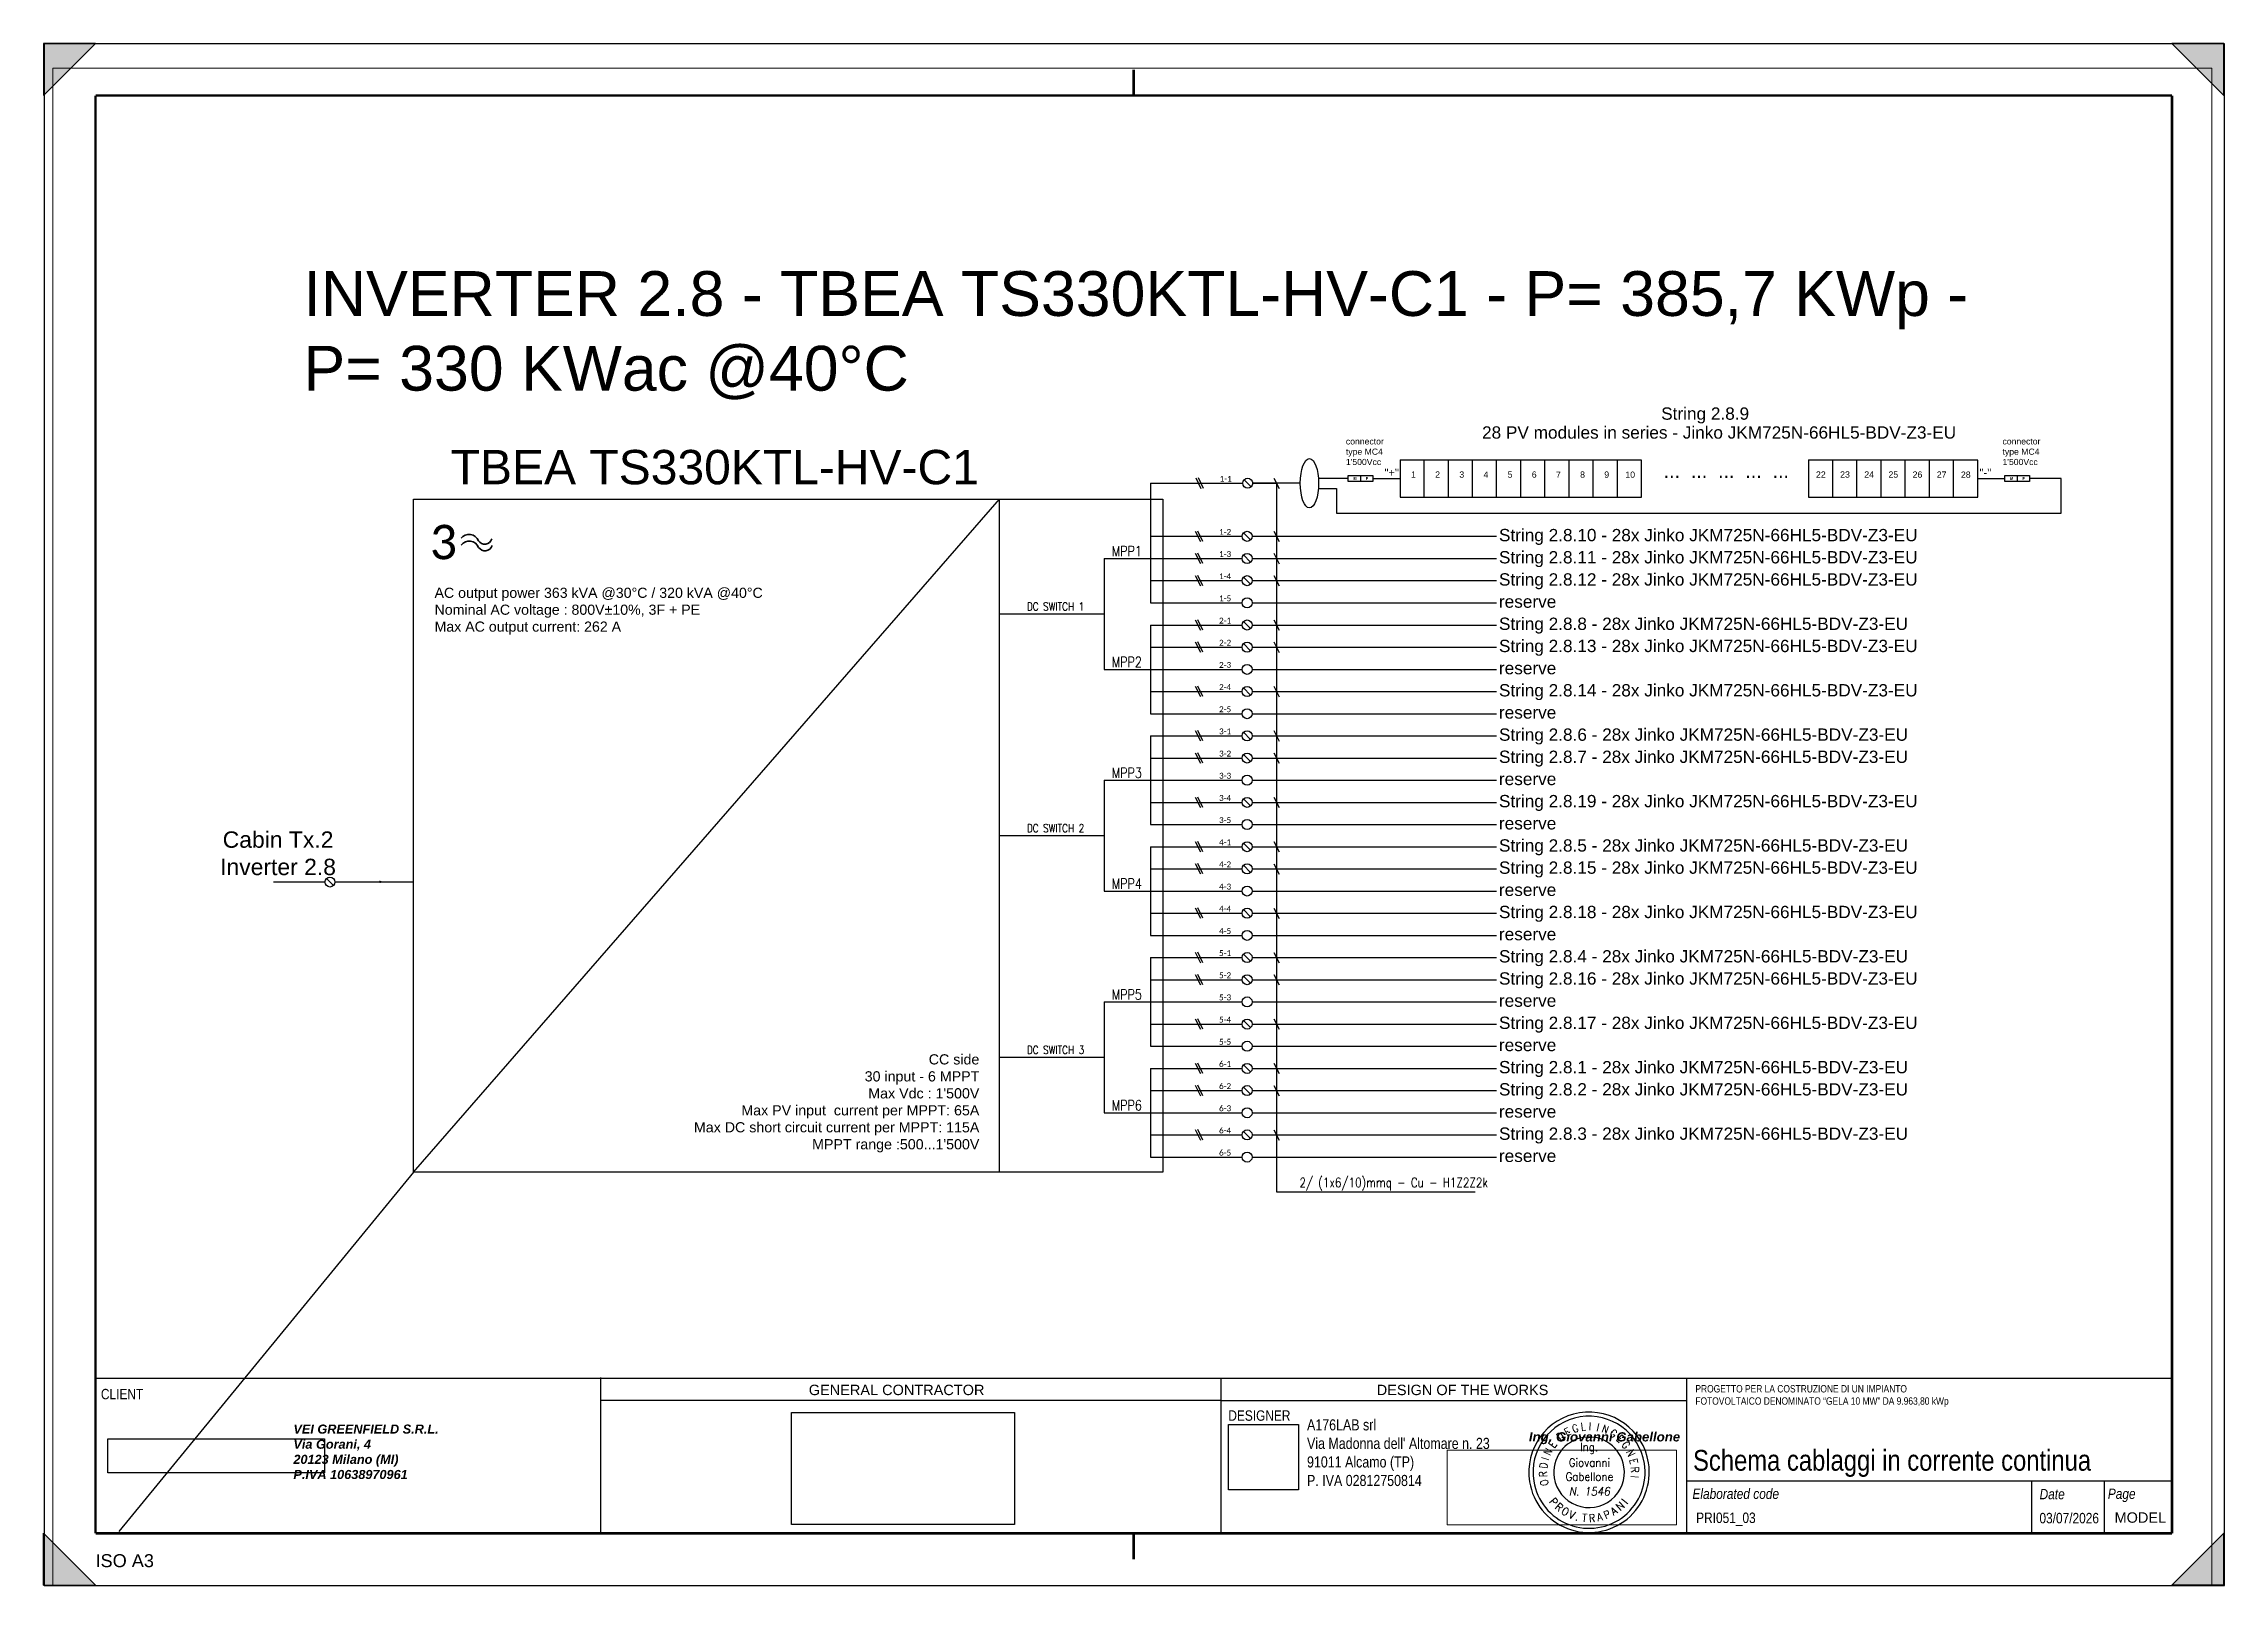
# Paper-space layout '2.8' of a CAD drawing. Header units: millimetres. Extents: x 0 to 420, y 2 to 299.
# The model-space entities are those that its viewports show. They can reach past a viewport. Long polylines and large blocks are cut down to what shows.
import ezdxf
from ezdxf.enums import TextEntityAlignment as Align

# ---------------------------------------------------------------- set-up
doc = ezdxf.new("R2010")
doc.units = ezdxf.units.MM
doc.header["$XCLIPFRAME"] = 2
doc.linetypes.add('CONTINUA', pattern=[0])
doc.linetypes.add('TRATTEGGIATA', pattern=[19.049999999999997, 12.7, -6.349999999999998])
for name, color, linetype in [('-Testi', 1, 'Continuous'), ('firme', 7, 'Continuous'), ('ISO Formato', 7, 'Continuous'), ('ISO FORMATO A3 SENZA TESTATA', 7, 'Continuous'), ('ISO LINEA DI TAGLIO', 253, 'Continuous'), ('ISO Testo', 7, 'Continuous'), ('testata', 7, 'CONTINUA'), ('TIMBRO', 153, 'Continuous'), ('TRATTEGGIATA', 40, 'TRATTEGGIATA')]:
    doc.layers.add(name, color=color, linetype=linetype)
doc.layers.add('Livello 1', color=7, linetype='Continuous', lineweight=0)
doc.styles.add('ARIAL', font='arial.ttf')
doc.styles.add('Formato ISO', font='arial.ttf')
doc.styles.add('Legend', font='calibri.ttf')
doc.styles.add('ROMANS', font='romans.shx', dxfattribs={"width": 0.8, "height": 0.2})
doc.styles.add('ROMANT', font='romant.shx', dxfattribs={"height": 0.2})
doc.styles.add('SIMPLEX', font='SIMPLEX', dxfattribs={"width": 0.8})
doc.styles.get("Standard").update_dxf_attribs({"font": 'arial.ttf'})
doc.styles.add('VALE', font='swissc.ttf')
picture_1 = doc.add_image_def('image1.jpg', size_in_pixel=(539, 175))
picture_2 = doc.add_image_def('image2.png', size_in_pixel=(565, 89))
picture_3 = doc.add_image_def('image3.png', size_in_pixel=(500, 251))
picture_4 = doc.add_image_def('image4.jpg', size_in_pixel=(1111, 1036))

# ---------------------------------------------------------------- blocks, each defined once
blk = doc.blocks.new('A$C63187F01')
at = {"layer": 'TIMBRO'}
for radius, start, end in [(1.15999999999999, 9.105136027296592, 189.1051360272949), (1.07999999999999, 9.105136027296592, 189.1051360272949), (0.679999999999991, 9.105136027296592, 189.1051360272949), (1.15999999999999, 189.1051360272949, 9.105136027296592), (1.07999999999999, 189.1051360272949, 9.105136027296592), (0.679999999999991, 189.1051360272949, 9.105136027296592)]:
    blk.add_arc((0, 0), radius, start, end, dxfattribs=at)
at = {"layer": 'TIMBRO', "style": 'ROMANT', "width": 0.85}
for s, rotation, p in [('E', 28.17592029116496, (-0.3824660734296117, 0.7140165983191907)), ('G', 17.52598430968996, (-0.2439220152376436, 0.772400188038816)), ('L', 7.090058753132115, (-0.0999777312645449, 0.803806228671547)), ('I', 358.7961288682809, (0.0170180748996245, 0.8098212056538756)), ('I', 348.6434814339645, (0.1594998227646158, 0.7941409236011197)), ('N', 339.280516534409, (0.2865722665468979, 0.7576122596989592)), ('N', 63.48437489733794, (-0.7247982432181193, 0.361617901420729)), ('E', 52.40714180735711, (-0.6418162093914364, 0.4941375854581338)), ('D', 38.61204339177493, (-0.505475523407938, 0.632925347284683)), ('G', 327.7755559631449, (0.4319221628173297, 0.685232256440969)), ('E', 317.1256199816696, (0.5511185261302673, 0.5936062416754027)), ('G', 306.4756840001942, (0.6513284743503789, 0.4815300805769171)), ('N', 294.9707234289304, (0.7342841281877384, 0.341945637626182)), ('R', 92.43304528897123, (-0.8092697948665675, -0.0343860308355062)), ('D', 81.56919470707903, (-0.8012468547890723, 0.1187580636865988)), ('I', 72.84733979689435, (-0.7739731119752964, 0.238884118223126)), ('E', 283.8934903389495, (0.7863024527493963, 0.1944953798943487)), ('R', 273.2435543574741, (0.8087024140580465, 0.0458301810675153)), ('O', 103.0829812704469, (-0.7889750302312581, -0.1833532156019828)), ('I', 264.307886566424, (0.8060060775601128, -0.0803380540972825))]:
    blk.add_text(s, height=0.15, rotation=rotation, dxfattribs=at).set_placement(p, align=Align.CENTER)
at = {"layer": 'TIMBRO', "style": 'ROMANS', "width": 0.9}
for s, p in [('Ing.', (1.313009079e-07, 0.4085925105044482)), ('Giovanni', (0.0075545987859016, 0.1075051202444968)), ('Gabellone', (0.007554585066373, -0.1638305355915151))]:
    blk.add_text(s, height=0.16, dxfattribs=at).set_placement(p, align=Align.CENTER)
at = {"layer": 'TIMBRO', "style": 'ROMANS', "oblique": 10, "width": 0.9}
blk.add_text('N. 1546', height=0.16, dxfattribs=at).set_placement((0.007554585066373, -0.4484680293613508), align=Align.CENTER)
at = {"layer": 'TIMBRO', "style": 'ROMANT', "text_generation_flag": 6, "width": 0.9}
for s, rotation, p in [('P', 129.9701413897099, (-0.73572414304485, -0.6166927803541284)), ('R', 139.5111729515321, (-0.623327763049133, -0.7301112927575844)), ('O', 148.8609498648018, (-0.4964321285984569, -0.8216782470621808)), ('V', 158.2107267780695, (-0.3563462401526749, -0.8914131237137182)), ('T', 174.3802347924072, (-0.0940091668817331, -0.9553859306804637)), ('R', 183.7300117056766, (0.0624528102228794, -0.9579664119870015)), ('A', 193.4622252675087, (0.2234920665997322, -0.933622673335947)), ('P', 203.0032568293325, (0.3751521134961706, -0.8836633361973014)), ('A', 212.5442883911549, (0.5164333161652053, -0.8092568380647691)), ('N', 222.6586311643547, (0.6505237136199185, -0.705987888010924)), ('I', 230.858393287566, (0.7445646931580825, -0.605989618477409)), ('.', 165.069514478294, (-0.2473410615262708, -0.9275895640222842))]:
    blk.add_text(s, height=0.15, rotation=rotation, dxfattribs=at).set_placement(p, align=Align.CENTER)
blk = doc.blocks.new('TESTATA_ORIZ')
for points in [[(-0.0699676079475467, 29.90025059768198), (400.149622289405, 29.90025059768198)], [(97.1902921321962, 30.02336188326467), (97.1902921321962, -0.0177559400219707)], [(216.7129702017337, 29.90025059768198), (216.7129702017337, 0)], [(306.4132899808174, 29.95782913373592), (306.4132899808174, -0.0373489915230039)], [(216.7129702017337, 25.58466010262339), (97.1902921321962, 25.58466010262339)], [(216.7129702017337, 25.58466010262339), (306.4132899808174, 25.58466010262339)], [(306.4132899808174, 10.09393447839386), (399.9946335071397, 10.09393447839386)], [(372.8528758033935, 10.06120158330736), (372.8528758033935, -0.0017945035822322)], [(386.8552724335677, 10.09393447839386), (386.8552724335677, 0)]]:
    blk.add_lwpolyline(points)
blk.add_lwpolyline([(0, 29.90025059768198), (400, 29.90025059768198), (400, 0), (0, 0)], close=True)
at = {"layer": 'firme', "xscale": 10, "yscale": 10, "zscale": 10}
blk.add_blockref('A$C63187F01', (287.6416002064349, 11.75734535063213), dxfattribs=at)
at = {"char_height": 2, "attachment_point": 1, "style": 'VALE'}
for s, width, insert in [('\\pxql;CLIENT', 62.13257653758773, (0.9716305739987092, 27.82619541131167)), ('\\pxql;DESIGNER', 62.13257653758773, (218.152149374866, 23.68897433024338)), ('\\pxql;{\\fSwis721 Cn BT|b0|i1|c0|p34;Elaborated code}', 57.42921800797819, (307.5581105855974, 8.620199347302531)), ('\\pxql;{\\fSwis721 Cn BT|b0|i1|c0|p34;Date}', 57.42921800797819, (374.4343936400085, 8.559032495573973)), ('\\pxql;{\\fSwis721 Cn BT|b0|i1|c0|p34;Page}', 57.42921800797819, (387.5775412735152, 8.620199347302531))]:
    blk.add_mtext_dynamic_manual_height_columns(s, width=width, gutter_width=25, heights=[8.879778938413974], dxfattribs=dict(at, insert=insert))
at = {"attachment_point": 4, "style": 'VALE'}
for s, insert, char_height, width in [('{\\f@Arial Unicode MS|b0|i0|c0|p34;GENERAL CONTRACTOR}', (137.3333100181189, 27.61036141397017), 2, 62.13257653758773), ('{\\f@Arial Unicode MS|b0|i0|c0|p34;DESIGN OF THE WORKS}', (246.743246528662, 27.61036141397017), 2, 62.13257653758773), ('{\\H0.83333x;\\C250;\\c1710618;PROGETTO PER LA COSTRUZIONE DI UN IMPIANTO\\PFOTOVOLTAICO DENOMINATO “GELA 10 MW” DA 9.963,80 kWp}', (308.1288091407623, 26.45304518701414), 1.7, 96.45484136060873)]:
    blk.add_mtext(s, dxfattribs=dict(at, insert=insert, char_height=char_height, width=width))
at = {"insert": (388.8723227745414, 3.023095414783931), "char_height": 2, "attachment_point": 4}
blk.add_mtext('MODEL', dxfattribs=at)
at = {"style": 'VALE'}
for tag, height, p in [('TITOLO_ELABORATO', 4, (307.6799596854908, 14.06286495316817)), ('EL', 2, (308.2763400574549, 2.988306874538372)), ('DATA1', 2, (374.4038837955039, 2.927140022809808))]:
    blk.add_attdef(tag, text='', height=height, dxfattribs=at).set_placement(p, align=Align.MIDDLE_LEFT)
at = {"layer": 'Livello 1'}
for s, insert, char_height, attachment_point in [('\\pxql;{\\fArial|b1|i1|c0|p34;\\H0.58333x;\\C250;\\c1710618;VEI GREENFIELD S.R.L.\\PVia Gorani, 4\\P20123 Milano (MI)\\PP.IVA 10638970961}', (52.04005891364793, 20.95944437869185), 3, 2), ('{\\fArial|b1|i1|c0|p34;\\H11.83894x;\\W1.02632;Ing. Giovanni Gabellone}', (276.05221707422, 17.16431292448878), 0.15, 7)]:
    blk.add_mtext(s, dxfattribs=dict(at, insert=insert, char_height=char_height, attachment_point=attachment_point))
at = {"layer": 'testata', "linetype": 'CONTINUA', "lineweight": 25, "insert": (258.7298298923781, 15.52275412109771), "char_height": 3, "width": 50.83305338474382, "attachment_point": 5, "style": 'ARIAL'}
blk.add_mtext("\\pxql;{\\H0.71429x;\\W0.8;A176LAB srl\\PVia Madonna dell' Altomare n. 23\\P91011 Alcamo (TP)\\PP. IVA 02812750814}", dxfattribs=at)
image = blk.add_image(picture_3, insert=(134.0290691254413, 1.710914103838149), size_in_units=(42.92731988865225, 21.549514584103427))
image.dxf.flags = 7
image = blk.add_image(picture_2, insert=(2.286596279577508, 11.651344692531), size_in_units=(41.74781706432985, 6.5762048119032945))
image.set_boundary_path([(-0.5, -0.5), (564.5, 88.49999999999999)])
image.dxf.clipping = 0
image = blk.add_image(picture_4, insert=(218.2123042816674, 8.373210778518114), size_in_units=(13.48003219349629, 12.570039021118054))
image.dxf.flags = 7
at = {"color": 7, "lineweight": 0, "true_color": 0xffffff}
image = blk.add_image(picture_1, insert=(260.2868776868563, 1.650954984690542), size_in_units=(44.21120616239327, 14.354287715062734), dxfattribs=at)
image.set_boundary_path([(-0.5, -0.5), (538.4999999999999, 174.5)])
image.dxf.clipping = 0
blk = doc.blocks.new('*U100')
at = {"layer": 'ISO Testo'}
h = blk.add_hatch(color=256, dxfattribs=at)
h.paths.add_polyline_path([(420.0000090385009, 297.0325926260448), (410.000009038501, 297.0325926260448), (420.0000090385009, 287.0325926260448)])
h.paths.add_polyline_path([(420.0000090385009, 10.03259262604479), (410.000009038501, 0.0325926260447886), (420.0000090385009, 0.0325926260447886)])
h.paths.add_polyline_path([(9.0385010481e-06, 10.03259262604479), (9.0385010481e-06, 0.0325926260447886), (10.00000903850104, 0.0325926260447886)])
h.paths.add_polyline_path([(10.00000903850104, 297.0325926260448), (9.0385010481e-06, 297.0325926260448), (9.0385010481e-06, 287.0325926260448)])
at = {"layer": 'ISO Formato', "const_width": 0.5}
for points in [[(210.0000090385011, 287.0325926260448), (10.00000903850104, 287.0325926260448)], [(10.00000903850104, 287.0325926260448), (10.00000903850104, 10.03259262604479)], [(10.00000903850104, 10.03259262604479), (210.0000090385011, 10.03259262604479)]]:
    blk.add_lwpolyline(points, dxfattribs=at)
at = {"layer": 'ISO FORMATO A3 SENZA TESTATA', "const_width": 0.5}
for points in [[(210.0000090385011, 287.0325926260448), (410.000009038501, 287.0325926260448)], [(410.000009038501, 287.0325926260448), (410.000009038501, 10.03259262604479)], [(410.000009038501, 10.03259262604479), (210.0000090385011, 10.03259262604479)]]:
    blk.add_lwpolyline(points, dxfattribs=at)
at = {"layer": 'ISO LINEA DI TAGLIO'}
blk.add_lwpolyline([(0.0974469984366806, -1.8687860575e-06), (420.1012052352025, -1.8687860575e-06), (420.1012052352025, 297.0122579247036), (0.0974469984366806, 297.0122579247036)], close=True, dxfattribs=at)
at = {"layer": 'ISO Testo'}
for p, q in [((9.0385010481e-06, 297.0325926260448), (9.0385010481e-06, 287.0325926260448)), ((10.00000903850104, 297.0325926260448), (9.0385010481e-06, 297.0325926260448)), ((10.00000903850104, 297.0325926260448), (9.0385010481e-06, 287.0325926260448)), ((420.0000090385009, 297.0325926260448), (410.000009038501, 297.0325926260448)), ((420.0000090385009, 287.0325926260448), (410.000009038501, 297.0325926260448)), ((420.0000090385009, 287.0325926260448), (420.0000090385009, 297.0325926260448)), ((9.0385010481e-06, 0.0325926260447886), (9.0385010481e-06, 10.03259262604479)), ((9.0385010481e-06, 10.03259262604479), (10.00000903850104, 0.0325926260447886)), ((410.000009038501, 0.0325926260447886), (420.0000090385009, 10.03259262604479)), ((420.0000090385009, 0.0325926260447886), (420.0000090385009, 10.03259262604479)), ((9.0385010481e-06, 0.0325926260447886), (10.00000903850104, 0.0325926260447886)), ((420.0000090385009, 0.0325926260447886), (410.000009038501, 0.0325926260447886))]:
    blk.add_line(p, q, dxfattribs=at)
at = {"layer": 'ISO Testo', "const_width": 0.5}
for points in [[(210.0000090385011, 287.0325926260448), (210.0000090385011, 292.0325926260448)], [(210.0000090385011, 10.03259262604479), (210.0000090385011, 5.032592626044788)]]:
    blk.add_lwpolyline(points, dxfattribs=at)
at = {"layer": 'ISO Testo', "style": 'Formato ISO'}
blk.add_text('ISO A3', height=2.5, dxfattribs=at).set_placement((10.00000903850104, 3.512349110778814))
blk = doc.blocks.new('P00102')
at = {"color": 1, "linetype": 'ByBlock', "lineweight": 25}
for p, q in [((0.0185414473933605, 3.62500173526314), (-3.581458552606548, -3.574998264736676)), ((1.818541447393428, 3.62500173526314), (-1.78145855260648, -3.574998264736676)), ((3.618541447393609, 3.62500173526314), (0.0185414473934742, -3.574998264736676))]:
    blk.add_line(p, q, dxfattribs=at)
blk = doc.blocks.new('P00')
at = {"color": 1}
for points in [[(-18.69457844420282, 25.69178981461047), (6.820592160970078, -25.33855139573532)], [(19.57817746355653, -25.33855139573532), (-5.93699314161455, 25.69178981461047)]]:
    blk.add_lwpolyline(points, dxfattribs=at)

msp = doc.modelspace()

# ---------------------------------------------------------------- linework, layer by layer
for points in [[(121950.0779532783, 151608.287454484), (121950.0779532783, 151425.9170672172), (123135.8493108743, 151425.9170672172), (123135.8493108743, 151607.7611349596), (121950.0779532783, 151607.7611349596)], [(122068.6550890379, 151425.9170672172), (122068.6550890379, 151607.7611349596)], [(122187.2322247975, 151425.653907455), (122187.2322247975, 151607.4979751974)], [(122305.8093605571, 151425.3907476927), (122305.8093605571, 151607.2348154352)], [(122424.3864963167, 151425.9170672172), (122424.3864963167, 151607.7611349596)], [(122542.9636320763, 151425.653907455), (122542.9636320763, 151607.4979751974)], [(122661.5407678359, 151425.3907476927), (122661.5407678359, 151607.2348154352)], [(122780.1179035955, 151425.9170672172), (122780.1179035955, 151607.7611349596)], [(122898.6950393551, 151425.653907455), (122898.6950393551, 151607.4979751974)], [(123017.2721751147, 151425.3907476927), (123017.2721751147, 151607.2348154352)], [(123955.8493108743, 151608.287454484), (123955.8493108743, 151425.9170672172), (124785.8892611915, 151425.9170672172), (124785.8892611915, 151607.7611349596), (123955.8493108743, 151607.7611349596)], [(124074.4264466339, 151425.9170672172), (124074.4264466339, 151607.7611349596)], [(124193.0035823935, 151425.653907455), (124193.0035823935, 151607.4979751974)], [(124311.5807181531, 151425.3907476927), (124311.5807181531, 151607.2348154352)], [(124430.1578539127, 151425.9170672172), (124430.1578539127, 151607.7611349596)], [(124548.7349896723, 151425.653907455), (124548.7349896723, 151607.4979751974)], [(124548.7349896723, 151425.653907455), (124548.7349896723, 151607.4979751974)], [(124667.3121254319, 151425.3907476927), (124667.3121254319, 151607.2348154352)], [(124667.3121254319, 151425.3907476927), (124667.3121254319, 151607.2348154352)], [(124785.8892611915, 151425.9170672172), (124785.8892611915, 151607.7611349596)], [(120725.2, 151493.8734797899), (120725.2, 150906.7452359462)], [(121219.5280928436, 151476.4876597593), (121184.7564527823, 151511.2592998206)], [(121223.8267769738, 151493.8734797899), (121343.8267769738, 151493.8734797899), (121343.8267769738, 148014.427001942)], [(121331.0691916712, 151519.3886503951), (121356.5843622764, 151468.3583091847)], [(121331.0691916712, 151519.3886503951), (121356.5843622764, 151468.3583091847)], [(121756.5661456699, 151532.449076063), (121756.5661456699, 151501.7554456382)], [(121817.2016813228, 151517.1022608506), (121950.0779532783, 151517.1022608506)], [(124786.3769960049, 151517.1022608506), (124919.2532679604, 151517.1022608506)], [(124979.8888036133, 151532.449076063), (124979.8888036133, 151501.7554456382)], [(117106.3128587903, 148110.8455402219), (119984.5821875187, 151415.218536011)], [(119984.5821875187, 148110.8455402219), (119984.5821875187, 151415.218536011)], [(121216.6253345241, 151215.8771845939), (121181.8536944628, 151250.6488246551)], [(121331.0691916712, 151258.7781752297), (121356.5843622764, 151207.7478340193)], [(120497, 151124.4237483985), (120725.2, 151124.4237483985)], [(120497, 151124.4237483985), (120497, 150580.227467268)], [(121216.6253345241, 151107.0379283678), (121181.8536944628, 151141.809568429)], [(121331.0691916712, 151149.9389190036), (121356.5843622764, 151098.9085777932)], [(121216.6253345241, 150998.1986721418), (121181.8536944628, 151032.9703122029)], [(121331.0691916712, 151041.0996627776), (121356.5843622764, 150990.0693215671)], [(119984.5821875186, 150852.3256078332), (120497, 150852.3256078332)], [(120725.2, 150797.9059797202), (120725.2, 150362.5489548159)], [(121216.6253345241, 150780.5201596896), (121181.8536944628, 150815.2917997508)], [(121331.0691916712, 150823.4211503254), (121356.5843622764, 150772.390809115)], [(121216.6253345241, 150671.6809034635), (121181.8536944628, 150706.4525435247)], [(121331.0691916712, 150714.5818940993), (121356.5843622764, 150663.5515528889)], [(120497, 150580.227467268), (120725.2, 150580.227467268)], [(121216.6253345241, 150454.0023910113), (121181.8536944628, 150488.7740310725)], [(121331.0691916712, 150496.9033816471), (121356.5843622764, 150445.8730404367)], [(120725.2, 150253.7096985897), (120725.2, 149818.3526736854)], [(121216.6253345241, 150236.3238785591), (121181.8536944628, 150271.0955186203)], [(121331.0691916712, 150279.2248691949), (121356.5843622764, 150228.1945279845)], [(121216.6253345241, 150127.484622333), (121181.8536944628, 150162.2562623943)], [(121331.0691916712, 150170.3856129689), (121356.5843622764, 150119.3552717585)], [(120497, 150036.0311861376), (120725.2, 150036.0311861376)], [(120497, 150036.0311861376), (120497, 149491.8349050071)], [(121216.6253345241, 149909.8061098809), (121181.8536944628, 149944.5777499421)], [(121331.0691916712, 149952.7071005167), (121356.5843622764, 149901.6767593063)], [(119984.5821875186, 149763.9330455724), (120497, 149763.9330455724)], [(120725.2, 149709.5134174593), (120725.2, 149274.156392555)], [(121216.6253345241, 149692.1275974287), (121181.8536944628, 149726.8992374899)], [(121331.0691916712, 149735.0285880645), (121356.5843622764, 149683.9982468541)], [(121216.6253345241, 149583.2883412026), (121181.8536944628, 149618.0599812638)], [(121331.0691916712, 149626.1893318384), (121356.5843622764, 149575.158990628)], [(116714.447264017, 149518.677066225), (116679.6756239557, 149553.4487062863)], [(117106.3128587903, 149536.0628862556), (116721.6487064666, 149536.0628862556)], [(120497, 149491.8349050071), (120725.2, 149491.8349050071)], [(121216.6253345241, 149365.6098287505), (121181.8536944628, 149400.3814688117)], [(121331.0691916712, 149408.5108193863), (121356.5843622764, 149357.4804781759)], [(120725.2, 149165.3171363289), (120725.2, 148729.9601114245)], [(121216.6253345241, 149147.9313162983), (121181.8536944628, 149182.7029563595)], [(121331.0691916712, 149190.8323069341), (121356.5843622764, 149139.8019657237)], [(121216.6253345241, 149039.0920600722), (121181.8536944628, 149073.8637001334)], [(121331.0691916712, 149081.993050708), (121356.5843622764, 149030.9627094976)], [(120497, 148947.6386238767), (120725.2, 148947.6386238767)], [(120497, 148947.6386238767), (120497, 148403.4423427463)], [(121216.6253345241, 148821.4135476201), (121181.8536944628, 148856.1851876812)], [(121331.0691916712, 148864.3145382559), (121356.5843622764, 148813.2841970454)], [(119984.5821875186, 148675.5404833115), (120497, 148675.5404833115)], [(120725.2, 148621.1208551985), (120725.2, 148185.7638302941)], [(121216.6253345241, 148603.7350351679), (121181.8536944628, 148638.5066752291)], [(121331.0691916712, 148646.6360258037), (121356.5843622764, 148595.6056845933)], [(121216.6253345241, 148494.8957789418), (121181.8536944628, 148529.667419003)], [(121331.0691916712, 148537.7967695776), (121356.5843622764, 148486.7664283672)], [(120497, 148403.4423427463), (120725.2, 148403.4423427463)], [(121216.6253345241, 148277.2172664896), (121181.8536944628, 148311.9889065508)], [(121331.0691916712, 148320.1182571255), (121356.5843622764, 148269.087915915)], [(121343.8267769738, 148014.427001942), (122318.8267769738, 148014.427001942)]]:
    msp.add_lwpolyline(points)
at = {"color": 40, "linetype": 'Continuous'}
for points in [[(120725.2, 151493.8734797899), (121177.5522728129, 151493.8734797899)], [(120725.2, 151233.2630046245), (121174.6495144935, 151233.2630046245)], [(121223.8295144935, 151233.2630046245), (122424.3120164359, 151233.2630046245)], [(120725.2, 151124.4237483985), (121174.6495144935, 151124.4237483985)], [(121223.8295144935, 151124.4237483985), (122424.3120164359, 151124.4237483985)], [(120725.2, 151015.5844921723), (121174.6495144935, 151015.5844921723)], [(121223.8295144935, 151015.5844921723), (122424.3120164359, 151015.5844921723)], [(120725.2, 150797.9059797202), (121174.6495144935, 150797.9059797202)], [(121223.8295144935, 150797.9059797202), (122424.3120164359, 150797.9059797202)], [(120725.2, 150689.0667234941), (121174.6495144935, 150689.0667234941)], [(121223.8295144935, 150689.0667234941), (122424.3120164359, 150689.0667234941)], [(120725.2, 150471.3882110419), (121174.6495144935, 150471.3882110419)], [(121223.8295144935, 150471.3882110419), (122424.3120164359, 150471.3882110419)], [(120725.2, 150144.8704423636), (121174.6495144935, 150144.8704423636)], [(121223.8295144935, 150144.8704423636), (122424.3120164359, 150144.8704423636)], [(120725.2, 149927.1919299115), (121174.6495144935, 149927.1919299115)], [(121223.8295144935, 149927.1919299115), (122424.3120164359, 149927.1919299115)]]:
    msp.add_lwpolyline(points, dxfattribs=at)
at = {"color": 40}
for points in [[(121460.4675833333, 151493.8734797899), (121226.7322728129, 151493.8734797899)], [(121550.2479051649, 151518.8734797899), (121695.1526714549, 151518.8734797899)], [(121550.2479051649, 151468.8734797899), (121638.6775024454, 151468.8734797899), (121638.6775024454, 151346.793641546), (125195.6488028524, 151346.793641546), (125195.4874366246, 151517.1022608506), (125040.5243392662, 151517.1022608506)]]:
    msp.add_lwpolyline(points, dxfattribs=at)
for points in [[(121695.930610017, 151532.449076063), (121817.2016813228, 151532.449076063), (121817.2016813228, 151501.7554456382), (121695.930610017, 151501.7554456382)], [(124919.2532679604, 151532.449076063), (125040.5243392662, 151532.449076063), (125040.5243392662, 151501.7554456382), (124919.2532679604, 151501.7554456382)], [(117106.3128587903, 151415.218536011), (120786.3612724545, 151415.218536011), (120786.3612724545, 148110.8455402219), (117106.3128587903, 148110.8455402219)]]:
    msp.add_lwpolyline(points, close=True)
at = {"color": 8, "linetype": 'Continuous'}
for points in [[(120725.2, 150906.7452359462), (121174.6495144935, 150906.7452359462)], [(121223.8295144935, 150906.7452359462), (122424.3120164359, 150906.7452359462)], [(120725.2, 150580.227467268), (121174.6495144935, 150580.227467268)], [(121223.8295144935, 150580.227467268), (122424.3120164359, 150580.227467268)], [(120725.2, 150362.5489548159), (121174.6495144935, 150362.5489548159)], [(121223.8295144935, 150362.5489548159), (122424.3120164359, 150362.5489548159)], [(120725.2, 150036.0311861376), (121174.6495144935, 150036.0311861376)], [(121223.8295144935, 150036.0311861376), (122424.3120164359, 150036.0311861376)], [(120725.2, 149818.3526736854), (121174.6495144935, 149818.3526736854)], [(121223.8295144935, 149818.3526736854), (122424.3120164359, 149818.3526736854)], [(120725.2, 149491.8349050071), (121174.6495144935, 149491.8349050071)], [(121223.8295144935, 149491.8349050071), (122424.3120164359, 149491.8349050071)], [(120725.2, 149274.156392555), (121174.6495144935, 149274.156392555)], [(121223.8295144935, 149274.156392555), (122424.3120164359, 149274.156392555)], [(120725.2, 148947.6386238767), (121174.6495144935, 148947.6386238767)], [(121223.8295144935, 148947.6386238767), (122424.3120164359, 148947.6386238767)], [(120725.2, 148729.9601114245), (121174.6495144935, 148729.9601114245)], [(121223.8295144935, 148729.9601114245), (122424.3120164359, 148729.9601114245)], [(120725.2, 148403.4423427463), (121174.6495144935, 148403.4423427463)], [(121223.8295144935, 148403.4423427463), (122424.3120164359, 148403.4423427463)], [(120725.2, 148185.7638302941), (121174.6495144935, 148185.7638302941)], [(121223.8295144935, 148185.7638302941), (122424.3120164359, 148185.7638302941)]]:
    msp.add_lwpolyline(points, dxfattribs=at)
at = {"color": 4}
msp.add_lwpolyline([(116672.474181506, 149536.0628862556), (116420.3206210901, 149536.0628862556)], dxfattribs=at)
at = {"color": 7}
for centre in [(121202.1422728129, 151493.8734797899), (121199.2395144935, 151233.2630046245), (121199.2395144935, 151124.4237483985), (121199.2395144935, 151015.5844921723), (121199.2395144935, 150797.9059797202), (121199.2395144935, 150689.0667234941), (121199.2395144935, 150471.3882110419), (121199.2395144935, 150253.7096985897), (121199.2395144935, 150144.8704423636), (121199.2395144935, 149927.1919299115), (121199.2395144935, 149709.5134174593), (121199.2395144935, 149600.6741612332), (121199.2395144935, 149382.9956487811), (121199.2395144935, 149165.3171363289), (121199.2395144935, 149056.4778801028), (121199.2395144935, 148838.7993676506), (121199.2395144935, 148621.1208551985), (121199.2395144935, 148512.2815989724), (121199.2395144935, 148294.6030865202)]:
    msp.add_circle(centre, 24.59, dxfattribs=at)
at = {"color": 8}
for centre in [(121199.2395144935, 150906.7452359462), (121199.2395144935, 150580.227467268), (121199.2395144935, 150362.5489548159), (121199.2395144935, 150036.0311861376), (121199.2395144935, 149818.3526736854), (121199.2395144935, 149491.8349050071), (121199.2395144935, 149274.156392555), (121199.2395144935, 148947.6386238767), (121199.2395144935, 148729.9601114245), (121199.2395144935, 148403.4423427463), (121199.2395144935, 148185.7638302941)]:
    msp.add_circle(centre, 24.59, dxfattribs=at)
msp.add_circle((116697.0614439863, 149536.0628862556), 24.58726248030871)
at = {"lineweight": 35}
for centre, radius, start, end in [((117379.8963214802, 151192.7123058284), 50.10158679896896, 22.57714482321823, 141.9873610374973), ((117380.6825029869, 151159.8204133665), 50.10158679897022, 22.57714482321823, 141.9873610374973), ((117457.1098090731, 151231.2854924432), 36.4958631825816, 211.9962466631755, 342.6174202888712), ((117457.8959905798, 151198.3935999812), 36.49586318257663, 211.9962466631755, 342.6174202888712)]:
    msp.add_arc(centre, radius, start, end, dxfattribs=at)
msp.add_ellipse((121505.3577442491, 151493.8734797899), major_axis=(0, -121.0803726117519), ratio=0.370746801875944)
at = {"layer": 'Defpoints', "color": 1}
msp.add_line((117106.3128587903, 148110.8455402219), (115660.8479427935, 146346.9891258013), dxfattribs=at)
at = {"layer": 'TRATTEGGIATA', "color": 40, "linetype": 'Continuous', "ltscale": 0.5}
for points in [[(120725.2, 150253.7096985897), (121174.6495144935, 150253.7096985897)], [(121223.8295144935, 150253.7096985897), (122424.3120164359, 150253.7096985897)], [(120725.2, 149709.5134174593), (121174.6495144935, 149709.5134174593)], [(121223.8295144935, 149709.5134174593), (122424.3120164359, 149709.5134174593)], [(120725.2, 149600.6741612332), (121174.6495144935, 149600.6741612332)], [(121223.8295144935, 149600.6741612332), (122424.3120164359, 149600.6741612332)], [(120725.2, 149382.9956487811), (121174.6495144935, 149382.9956487811)], [(121223.8295144935, 149382.9956487811), (122424.3120164359, 149382.9956487811)], [(120725.2, 149165.3171363289), (121174.6495144935, 149165.3171363289)], [(121223.8295144935, 149165.3171363289), (122424.3120164359, 149165.3171363289)], [(120725.2, 149056.4778801028), (121174.6495144935, 149056.4778801028)], [(121223.8295144935, 149056.4778801028), (122424.3120164359, 149056.4778801028)], [(120725.2, 148838.7993676506), (121174.6495144935, 148838.7993676506)], [(121223.8295144935, 148838.7993676506), (122424.3120164359, 148838.7993676506)], [(120725.2, 148621.1208551985), (121174.6495144935, 148621.1208551985)], [(121223.8295144935, 148621.1208551985), (122424.3120164359, 148621.1208551985)], [(120725.2, 148512.2815989724), (121174.6495144935, 148512.2815989724)], [(121223.8295144935, 148512.2815989724), (122424.3120164359, 148512.2815989724)], [(120725.2, 148294.6030865202), (121174.6495144935, 148294.6030865202)], [(121223.8295144935, 148294.6030865202), (122424.3120164359, 148294.6030865202)]]:
    msp.add_lwpolyline(points, dxfattribs=at)

# ---------------------------------------------------------------- block references
for name, p in [('P00', (120965.8218410398, 151494.0506807734)), ('P00', (120962.9190827203, 151233.440205608)), ('P00', (120962.9190827203, 151124.6009493819)), ('P00', (120962.9190827203, 151015.7616931558)), ('P00', (120962.9190827203, 150798.0831807037)), ('P00', (120962.9190827203, 150689.2439244776)), ('P00', (120962.9190827203, 150471.5654120255)), ('P00', (120962.9190827203, 150253.8868995732)), ('P00', (120962.9190827203, 150145.0476433472)), ('P00', (120962.9190827203, 149927.369130895)), ('P00', (120962.9190827203, 149709.6906184428)), ('P00', (120962.9190827203, 149600.8513622167)), ('P00102', (116941.8533334395, 149535.8856852721)), ('P00', (120962.9190827203, 149383.1728497646)), ('P00', (120962.9190827203, 149165.4943373124)), ('P00', (120962.9190827203, 149056.6550810863)), ('P00', (120962.9190827203, 148838.9765686341)), ('P00', (120962.9190827203, 148621.298056182)), ('P00', (120962.9190827203, 148512.4587999559)), ('P00', (120962.9190827203, 148294.7802875037))]:
    msp.add_blockref(name, p)

# ---------------------------------------------------------------- texts
at = {"layer": '-Testi', "color": 7, "attachment_point": 5, "style": 'SIMPLEX'}
for s, insert, char_height, width in [('MPP1', (120608.8996779914, 151160.7136184267), 50, 54.43236395770274), ('DC SWITCH 1', (120259.0702974042, 150888.6154778615), 40, 391.7310769769952), ('MPP2', (120608.8996779914, 150616.5173372963), 50, 54.43236395770274), ('MPP3', (120608.8996779914, 150072.3210561659), 50, 54.43236395770274), ('DC SWITCH 2', (120259.0702974042, 149800.2229156006), 40, 391.7310769769952), ('MPP4', (120608.8996779914, 149528.1247750354), 50, 54.43236395770274), ('MPP5', (120608.8996779914, 148983.928493905), 50, 54.43236395770274), ('DC SWITCH 3', (120259.0702974042, 148711.8303533398), 40, 391.7310769769952), ('MPP6', (120608.8996779914, 148439.7322127746), 50, 54.43236395770274), ('2/ (1x6/10)mmq - Cu - H1Z2Z2k', (121918.9589961982, 148053.0471959505), 46.62125793982331, 1811.153034310845)]:
    msp.add_mtext(s, dxfattribs=dict(at, insert=insert, char_height=char_height, width=width))
for s, insert, char_height, width, attachment_point in [('INVERTER 2.8 - TBEA TS330KTL-HV-C1 - P= 385,7 KWp - P= 330 KWac @40°C', (116567.1315138779, 152535.1530570566), 220, 8459.92081239587, 1), ("connector type MC4\\P1'500Vcc", (121684.2881078137, 151714.6229730185), 30.34407766993254, 266.3468481861055, 1), ('28 PV modules in series - Jinko JKM725N-66{\\C7;HL5-BD}V-Z3-EU', (122352.6115998648, 151773.3184071607), 60.44320266841616, 2681.977403692902, 1), ("connector type MC4\\P1'500Vcc", (124907.6107657571, 151714.6229730185), 30.34407766993254, 266.3468481861055, 1), ('TBEA TS330KTL-HV-C1', (117289.6453283042, 151657.4297163469), 168.7039978620646, 3487.591366341201, 1), ('\\pxql;{\\fArial|b1|i0|c0|p34;M}', (121721.3888729161, 151524.0951623431), 13.78454144922869, 16.70258049221593, 1), ('\\pxql;{\\fArial|b1|i0|c0|p34;F}', (121782.024408569, 151524.0951623431), 13.78454144922869, 16.70258049221593, 1), ("''+''", (121873.3926225792, 151565.0509238846), 38.08496559255708, 72.40086885169148, 1), ('1 ', (122003.9308649277, 151551.864103422), 30.84489911294951, 30.84489911294951, 1), ('2 ', (122122.5080006873, 151551.864103422), 30.84489911294951, 30.84489911294951, 1), ('3 ', (122241.0851364469, 151551.864103422), 30.84489911294951, 30.84489911294951, 1), ('4 ', (122359.6622722065, 151551.3377838975), 30.84489911294951, 30.84489911294951, 1), ('5 ', (122478.2394079661, 151551.864103422), 30.84489911294951, 30.84489911294951, 1), ('6 ', (122596.8165437257, 151551.864103422), 30.84489911294951, 30.84489911294951, 1), ('7 ', (122715.3936794853, 151551.3377838975), 30.84489911294951, 30.84489911294951, 1), ('8 ', (122833.9708152449, 151551.864103422), 30.84489911294951, 30.84489911294951, 1), ('9 ', (122952.5479510045, 151551.6009436597), 30.84489911294951, 30.84489911294951, 1), ('10 ', (123055.9448937363, 151551.3377838975), 30.84489911294951, 30.84489911294951, 1), ('...  ...  ...  ...  ... ', (123244.230293716, 151588.9027629267), 68.89403447450137, 747.0275359160767, 1), ('22 ', (123991.8968865049, 151552.1272631841), 30.84489911294951, 30.84489911294951, 1), ('23 ', (124110.4740222645, 151552.3904229464), 30.84489911294951, 30.84489911294951, 1), ('24 ', (124229.0511580241, 151552.3904229464), 30.84489911294951, 30.84489911294951, 1), ('25 ', (124347.6282937837, 151552.1272631841), 30.84489911294951, 30.84489911294951, 1), ('26 ', (124466.2054295433, 151551.8641034219), 30.84489911294951, 30.84489911294951, 1), ('27', (124584.7825653029, 151551.6009436597), 30.84489911294951, 30.84489911294951, 1), ('28 ', (124703.3597010625, 151551.3377838974), 30.84489911294951, 30.84489911294951, 1), ("''-''", (124794.685647004, 151565.0509238846), 38.08496559255708, 72.40086885169148, 1), ('\\pxql;{\\fArial|b1|i0|c0|p34;M}', (124944.7115308595, 151524.0951623431), 13.78454144922869, 16.70258049221593, 1), ('\\pxql;{\\fArial|b1|i0|c0|p34;F}', (125005.3470665124, 151524.0951623431), 13.78454144922869, 16.70258049221593, 1), ('AC output power 363 kVA @30°C / 320 kVA @40°C\\PNominal AC voltage : 800V±10%, 3F + PE \\PMax AC output current: 262 A', (117210.3825215371, 150980.9008978308), 49.77164695424683, 2205.221836437966, 1), ('\\pxqc;Cabin Tx.2\\PInverter 2.8', (115986.8038422391, 149784.6398248461), 80.47639183567892, 910.8416278132873, 1), ("CC side\\P30 input - 6 MPPT \\PMax Vdc : 1'500V\\PMax PV input  current per MPPT: 65A\\PMax DC short circuit current per MPPT: 115A \\PMPPT range :500...1'500V ", (119884.8611660868, 148690.4498051026), 50, 1795.435926720968, 3)]:
    msp.add_mtext(s, dxfattribs=dict(insert=insert, char_height=char_height, width=width, attachment_point=attachment_point))
at = {"color": 7, "char_height": 60.44, "width": 4500, "attachment_point": 1}
for s, insert in [('String 2.8.9', (123231.996227155, 151866.1161693193)), ('String 2.8.10 - 28x Jinko JKM725N-66HL5-BDV-Z3-EU', (122435.5933874014, 151269.5528746528)), ('String 2.8.11 - 28x Jinko JKM725N-66HL5-BDV-Z3-EU', (122435.5933874014, 151160.7136184267)), ('String 2.8.12 - 28x Jinko JKM725N-66HL5-BDV-Z3-EU', (122435.5933874014, 151051.8743622006)), ('String 2.8.8 - 28x Jinko JKM725N-66HL5-BDV-Z3-EU', (122435.5933874014, 150834.1958497485)), ('String 2.8.13 - 28x Jinko JKM725N-66HL5-BDV-Z3-EU', (122435.5933874014, 150725.3565935224)), ('String 2.8.14 - 28x Jinko JKM725N-66HL5-BDV-Z3-EU', (122435.5933874014, 150507.6780810702)), ('String 2.8.6 - 28x Jinko JKM725N-66HL5-BDV-Z3-EU', (122435.5933874014, 150289.999568618)), ('String 2.8.7 - 28x Jinko JKM725N-66HL5-BDV-Z3-EU', (122435.5933874014, 150181.1603123919)), ('String 2.8.19 - 28x Jinko JKM725N-66HL5-BDV-Z3-EU', (122435.5933874014, 149963.4817999398)), ('String 2.8.5 - 28x Jinko JKM725N-66HL5-BDV-Z3-EU', (122435.5933874014, 149745.8032874876)), ('String 2.8.15 - 28x Jinko JKM725N-66HL5-BDV-Z3-EU', (122435.5933874014, 149636.9640312615)), ('String 2.8.18 - 28x Jinko JKM725N-66HL5-BDV-Z3-EU', (122435.5933874014, 149419.2855188094)), ('String 2.8.4 - 28x Jinko JKM725N-66HL5-BDV-Z3-EU', (122435.5933874014, 149201.6070063572)), ('String 2.8.16 - 28x Jinko JKM725N-66HL5-BDV-Z3-EU', (122435.5933874014, 149092.7677501311)), ('String 2.8.17 - 28x Jinko JKM725N-66HL5-BDV-Z3-EU', (122435.5933874014, 148875.0892376789)), ('String 2.8.1 - 28x Jinko JKM725N-66HL5-BDV-Z3-EU', (122435.5933874014, 148657.4107252268)), ('String 2.8.2 - 28x Jinko JKM725N-66HL5-BDV-Z3-EU', (122435.5933874014, 148548.5714690007)), ('String 2.8.3 - 28x Jinko JKM725N-66HL5-BDV-Z3-EU', (122435.5933874014, 148330.8929565485))]:
    msp.add_mtext(s, dxfattribs=dict(at, insert=insert))
at = {"color": 7, "char_height": 28.90783764322853, "width": 87.83675759439129, "attachment_point": 1, "style": 'Legend'}
for s, insert in [('1-1', (121064.4165124734, 151530.1633498182)), ('1-2', (121061.5137541539, 151269.5528746528)), ('1-3', (121061.5137541539, 151160.7136184267)), ('1-4', (121061.5137541539, 151051.8743622006)), ('2-1', (121061.5137541539, 150834.1958497485)), ('2-2', (121061.5137541539, 150725.3565935224)), ('2-4', (121061.5137541539, 150507.6780810702)), ('3-1', (121061.5137541539, 150289.999568618)), ('3-2', (121061.5137541539, 150181.1603123919)), ('3-4', (121061.5137541539, 149963.4817999398)), ('4-1', (121061.5137541539, 149745.8032874876)), ('4-2', (121061.5137541539, 149636.9640312615)), ('4-4', (121061.5137541539, 149419.2855188094)), ('5-1', (121061.5137541539, 149201.6070063572)), ('5-2', (121061.5137541539, 149092.7677501311)), ('5-4', (121061.5137541539, 148875.0892376789)), ('6-1', (121061.5137541539, 148657.4107252268)), ('6-2', (121061.5137541539, 148548.5714690007)), ('6-4', (121061.5137541539, 148330.8929565485))]:
    msp.add_mtext(s, dxfattribs=dict(at, insert=insert))
at = {"insert": (117187.6454647539, 151289.5710127197), "char_height": 168.7039978620646, "width": 2757.720579083849, "attachment_point": 1, "style": 'Legend'}
msp.add_mtext('3', dxfattribs=at)
at = {"color": 8, "char_height": 28.90783764322853, "width": 87.83675759439129, "attachment_point": 1, "style": 'Legend'}
for s, insert in [('1-5', (121061.5137541539, 150943.0351059745)), ('2-3', (121061.5137541539, 150616.5173372963)), ('2-5', (121061.5137541539, 150398.8388248441)), ('3-3', (121061.5137541539, 150072.3210561659)), ('3-5', (121061.5137541539, 149854.6425437137)), ('4-3', (121061.5137541539, 149528.1247750354)), ('4-5', (121061.5137541539, 149310.4462625833)), ('5-3', (121061.5137541539, 148983.928493905)), ('5-5', (121061.5137541539, 148766.2499814528)), ('6-3', (121061.5137541539, 148439.7322127746)), ('6-5', (121061.5137541539, 148222.0537003224))]:
    msp.add_mtext(s, dxfattribs=dict(at, insert=insert))
at = {"color": 8, "char_height": 60.44, "width": 4500, "attachment_point": 1}
for insert in [(122435.5933874014, 150943.0351059745), (122435.5933874014, 150616.5173372963), (122435.5933874014, 150398.8388248441), (122435.5933874014, 150072.3210561659), (122435.5933874014, 149854.6425437137), (122435.5933874014, 149528.1247750354), (122435.5933874014, 149310.4462625833), (122435.5933874014, 148983.928493905), (122435.5933874014, 148766.2499814528), (122435.5933874014, 148439.7322127746), (122435.5933874014, 148222.0537003224)]:
    msp.add_mtext('reserve', dxfattribs=dict(at, insert=insert))

psp = doc.layouts.new('2.8')

# ---------------------------------------------------------------- block references
psp.add_blockref('*U100', (-9.0385010481e-06, 1.913594840238829))
psp.add_blockref('TESTATA_ORIZ', (10.06996760794754, 11.94618746628361)).add_auto_attribs({'EL': 'PRI051_03', 'TITOLO_ELABORATO': 'Schema cablaggi in corrente continua', 'DATA1': '03/07/2026'})

# ---------------------------------------------------------------- viewports
at = {"layer": 'Defpoints', "color": 1, "view_target_point": (36430.92668957022, 16095.90744423696)}
psp.add_viewport(center=(209.729821542044, 148.0781262974379), size=(415.9176071317538, 292.3290666519704), view_center_point=(84204.9671967439, 133711.7511576065), view_height=7449.402804916918, dxfattribs=at)

doc.saveas('drawing.dxf')
